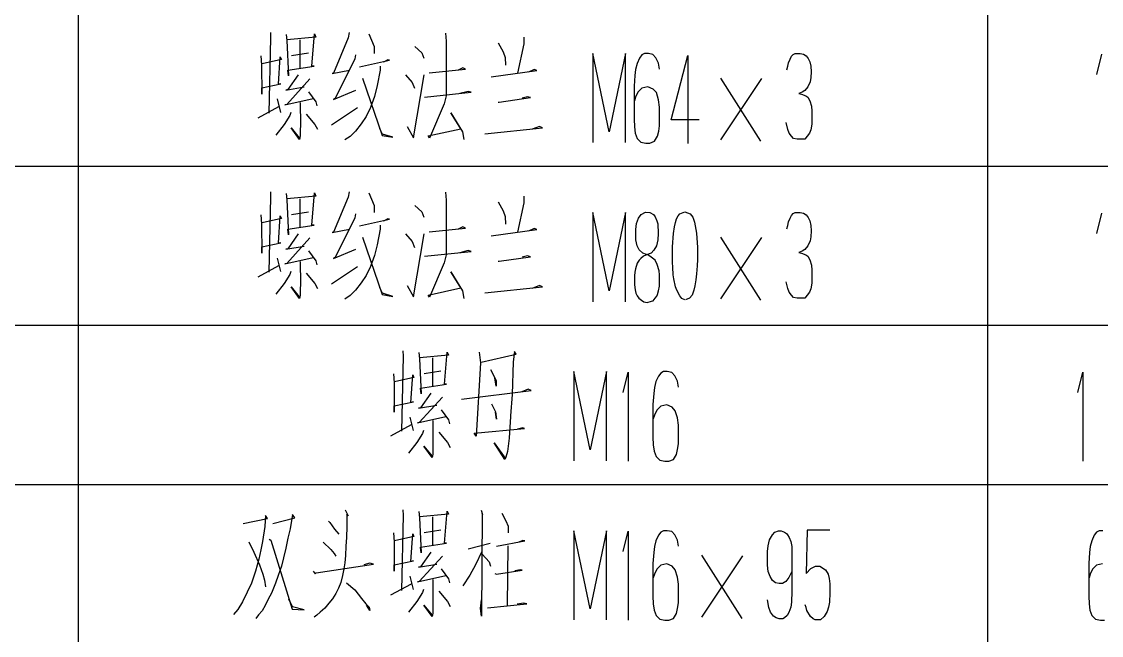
# Model space of a CAD drawing. Extents: x 0 to 8410, y 0 to 11890.
# Drawn here: x 6985 to 7460, y 2833.5 to 3103.7 of the extents above; entities that cross this region are included whole.
import ezdxf

# ---------------------------------------------------------------- set-up
doc = ezdxf.new("R2010")
doc.units = 0
doc.header["$MEASUREMENT"] = 0
doc.layers.add('6', color=7, linetype='Continuous')
doc.layers.add('9', color=7, linetype='Continuous')

# ---------------------------------------------------------------- blocks, each defined once
blk = doc.blocks.new('BLKENT907')
at = {"layer": '9', "color": 2, "linetype": 'Continuous'}
for p, q in [((7127.39, 2888.82), (7128.69, 2886.08)), ((7152.74, 2888.82), (7152.87, 2886.47)), ((7159.67, 2888.04), (7160.06, 2885.29)), ((7171.04, 2874.12), (7172.22, 2888.24)), ((7172.22, 2888.24), (7172.74, 2886.86)), ((7187.12, 2888.63), (7187.78, 2886.67)), ((7082.42, 2882.75), (7093.14, 2884.9)), ((7092.35, 2886.27), (7091.96, 2881.37)), ((7093.14, 2884.9), (7092.35, 2886.27)), ((7095.49, 2882.75), (7105.16, 2885.29)), ((7104.12, 2886.67), (7103.07, 2880.39)), ((7105.16, 2885.29), (7104.12, 2886.67)), ((7120.06, 2883.73), (7120.59, 2883.14)), ((7128.69, 2886.08), (7128.04, 2886.86)), ((7128.04, 2886.86), (7128.04, 2881.37)), ((7152.87, 2886.47), (7152.09, 2853.33)), ((7172.74, 2886.86), (7160.06, 2885.69)), ((7160.06, 2885.29), (7160.72, 2869.8)), ((7165.69, 2885.69), (7165.69, 2873.14)), ((7187.52, 2887.25), (7187.25, 2841.96)), ((7187.78, 2886.67), (7187.52, 2887.25)), ((7196.27, 2887.25), (7197.97, 2883.92)), ((7197.97, 2883.92), (7199.02, 2881.57)), ((7091.96, 2881.37), (7090.91, 2874.9)), ((7103.07, 2880.39), (7102.16, 2876.27)), ((7120.59, 2883.14), (7122.68, 2880.2)), ((7122.68, 2880.2), (7124.51, 2878.04)), ((7128.04, 2881.37), (7127.91, 2876.67)), ((7148.56, 2878.63), (7148.82, 2874.71)), ((7162.03, 2878.82), (7169.48, 2880)), ((7199.02, 2881.57), (7199.02, 2878.63)), ((7235.16, 2845.2), (7227.97, 2879.6)), ((7227.97, 2879.6), (7227.97, 2840.4)), ((7242.35, 2879.6), (7235.16, 2845.2)), ((7242.35, 2840.4), (7242.35, 2879.6)), ((7249.67, 2870.4), (7251.89, 2879.4)), ((7251.89, 2879.4), (7251.89, 2840.2)), ((7266.14, 2879), (7265.1, 2877.6)), ((7267.39, 2879.6), (7266.14, 2879)), ((7269.02, 2879.6), (7267.39, 2879.6)), ((7270.98, 2879.2), (7269.02, 2879.6)), ((7272.29, 2877.8), (7270.98, 2879.2)), ((7315.29, 2877.8), (7316.4, 2879)), ((7316.4, 2879), (7317.91, 2879.6)), ((7317.91, 2879.6), (7319.08, 2879.6)), ((7319.08, 2879.6), (7320.59, 2879)), ((7320.59, 2879), (7321.44, 2878.4)), ((7330.59, 2879.8), (7330.06, 2860.8)), ((7340.52, 2879.8), (7330.59, 2879.8)), ((7457.81, 2879), (7456.76, 2877.6)), ((7459.05, 2879.6), (7457.81, 2879)), ((7460.69, 2879.6), (7459.05, 2879.6)), ((7084.9, 2874.71), (7087.12, 2870.2)), ((7090.91, 2874.9), (7090.26, 2871.18)), ((7093.92, 2875.88), (7094.57, 2875.49)), ((7094.57, 2875.49), (7103.99, 2845.1)), ((7102.16, 2876.27), (7101.24, 2871.96)), ((7117.58, 2874.51), (7120.98, 2871.37)), ((7127.91, 2876.67), (7127.65, 2872.75)), ((7148.82, 2874.71), (7148.95, 2861.76)), ((7157.58, 2877.06), (7149.08, 2875.1)), ((7156.27, 2866.08), (7157.06, 2878.24)), ((7157.06, 2878.24), (7157.58, 2877.06)), ((7160.46, 2872.35), (7171.96, 2874.12)), ((7171.96, 2874.12), (7171.04, 2874.12)), ((7181.5, 2871.57), (7191.18, 2874.12)), ((7193.92, 2872.75), (7206.34, 2875.1)), ((7205.55, 2875.29), (7203.72, 2874.51)), ((7206.34, 2875.1), (7205.55, 2875.29)), ((7264.05, 2875.2), (7263.33, 2872.6)), ((7265.1, 2877.6), (7264.05, 2875.2)), ((7273.46, 2875.4), (7272.29, 2877.8)), ((7273.92, 2872.8), (7273.46, 2875.4)), ((7313.33, 2873), (7314.05, 2875.6)), ((7314.05, 2875.6), (7315.29, 2877.8)), ((7321.44, 2878.4), (7321.89, 2877.8)), ((7321.89, 2877.8), (7322.68, 2876.6)), ((7322.68, 2876.6), (7323.4, 2874.8)), ((7323.4, 2874.8), (7323.79, 2872.6)), ((7455.72, 2875.2), (7455, 2872.6)), ((7456.76, 2877.6), (7455.72, 2875.2)), ((7087.12, 2870.2), (7089.61, 2864.51)), ((7090.26, 2871.18), (7089.35, 2867.06)), ((7101.24, 2871.96), (7100.2, 2867.65)), ((7120.98, 2871.37), (7122.55, 2869.61)), ((7122.55, 2869.61), (7123.2, 2868.43)), ((7127.65, 2872.75), (7127.52, 2868.63)), ((7160.72, 2869.8), (7160.46, 2872.35)), ((7165.03, 2870.2), (7160.46, 2863.73)), ((7187.38, 2870.39), (7184.64, 2864.51)), ((7187.65, 2869.22), (7190.65, 2865.88)), ((7198.89, 2872.94), (7198.63, 2846.67)), ((7263.14, 2870), (7262.74, 2865.2)), ((7263.33, 2872.6), (7263.14, 2870)), ((7313.14, 2870.4), (7313.33, 2873)), ((7313.14, 2867.6), (7313.14, 2870.4)), ((7323.79, 2872.6), (7323.86, 2870.4)), ((7323.86, 2870.4), (7323.86, 2861.2)), ((7454.8, 2870), (7454.41, 2865.2)), ((7455, 2872.6), (7454.8, 2870)), ((7089.35, 2867.06), (7087.91, 2861.76)), ((7089.61, 2864.51), (7091.18, 2860.39)), ((7100.2, 2867.65), (7099.28, 2863.92)), ((7114.57, 2860.98), (7139.8, 2864.9)), ((7127.25, 2865.49), (7126.73, 2862.75)), ((7127.52, 2868.63), (7127.25, 2865.49)), ((7138.23, 2865.29), (7135.49, 2864.51)), ((7139.8, 2864.9), (7138.23, 2865.29)), ((7148.95, 2864.51), (7157.32, 2866.27)), ((7148.95, 2861.76), (7148.95, 2864.51)), ((7157.32, 2866.27), (7156.27, 2866.08)), ((7159.54, 2863.53), (7167.65, 2864.9)), ((7170.13, 2868.43), (7159.93, 2857.25)), ((7184.64, 2864.51), (7182.16, 2860)), ((7190.65, 2865.88), (7191.31, 2863.92)), ((7262.74, 2865.2), (7262.74, 2850.8)), ((7266.14, 2864.4), (7264.44, 2862.6)), ((7268.76, 2865), (7266.14, 2864.4)), ((7271.11, 2864), (7268.76, 2865)), ((7301.9, 2841), (7284.25, 2868.8)), ((7284.25, 2841.6), (7302.29, 2868.6)), ((7313.14, 2864.4), (7313.14, 2867.6)), ((7313.4, 2861.6), (7313.14, 2864.4)), ((7454.41, 2865.2), (7454.41, 2850.8)), ((7457.81, 2864.4), (7456.11, 2862.6)), ((7460.42, 2865), (7457.81, 2864.4)), ((7087.91, 2861.76), (7086.08, 2856.47)), ((7091.18, 2860.39), (7091.83, 2857.84)), ((7097.84, 2859.8), (7096.67, 2856.47)), ((7099.28, 2863.92), (7097.84, 2859.8)), ((7113.27, 2861.76), (7114.18, 2860.59)), ((7114.18, 2860.59), (7114.57, 2860.98)), ((7126.21, 2859.8), (7125.42, 2856.86)), ((7126.73, 2862.75), (7126.21, 2859.8)), ((7155.75, 2859.61), (7157.19, 2853.73)), ((7159.15, 2857.06), (7171.57, 2859.8)), ((7160.46, 2863.73), (7159.54, 2863.53)), ((7169.61, 2862.75), (7172.74, 2858.43)), ((7182.16, 2860), (7179.15, 2855.29)), ((7193.14, 2860.78), (7193.92, 2860.39)), ((7193.92, 2860.39), (7205.16, 2862.16)), ((7204.51, 2862.35), (7201.89, 2861.96)), ((7205.16, 2862.16), (7204.51, 2862.35)), ((7263.33, 2860.4), (7262.88, 2858.8)), ((7264.44, 2862.6), (7263.33, 2860.4)), ((7272.55, 2862.4), (7271.11, 2864)), ((7273.53, 2859.2), (7272.55, 2862.4)), ((7314.31, 2859.4), (7313.4, 2861.6)), ((7323.79, 2861.6), (7322.55, 2859)), ((7323.86, 2861.2), (7323.86, 2853)), ((7330.06, 2860.8), (7332.22, 2863)), ((7332.22, 2863), (7334.18, 2864)), ((7334.18, 2864), (7336.08, 2864)), ((7336.08, 2864), (7338.56, 2862.4)), ((7338.56, 2862.4), (7339.74, 2860.4)), ((7339.74, 2860.4), (7340.2, 2858.6)), ((7455, 2860.4), (7454.54, 2858.8)), ((7456.11, 2862.6), (7455, 2860.4)), ((7086.08, 2856.47), (7084.25, 2852.55)), ((7091.83, 2857.84), (7092.22, 2854.9)), ((7096.67, 2856.47), (7094.97, 2852.16)), ((7125.42, 2856.86), (7124.38, 2854.31)), ((7127.91, 2856.67), (7131.57, 2853.53)), ((7147.38, 2851.37), (7156.54, 2856.27)), ((7159.93, 2857.25), (7159.15, 2857.06)), ((7165.82, 2858.04), (7165.95, 2848.24)), ((7172.74, 2858.43), (7173.27, 2856.67)), ((7273.92, 2856), (7273.53, 2859.2)), ((7273.92, 2850.6), (7273.92, 2856)), ((7315.29, 2857.6), (7314.31, 2859.4)), ((7316.6, 2856.6), (7315.29, 2857.6)), ((7318.3, 2856.4), (7316.6, 2856.6)), ((7319.74, 2856.4), (7318.3, 2856.4)), ((7321.18, 2857.2), (7319.74, 2856.4)), ((7322.55, 2859), (7321.18, 2857.2)), ((7340.2, 2858.6), (7340.46, 2856.2)), ((7340.46, 2856.2), (7340.59, 2852.2)), ((7084.25, 2852.55), (7082.16, 2848.24)), ((7094.97, 2852.16), (7093.4, 2849.41)), ((7123.2, 2851.96), (7121.76, 2849.61)), ((7124.38, 2854.31), (7123.2, 2851.96)), ((7131.57, 2853.53), (7134.44, 2849.8)), ((7161.37, 2852.35), (7158.89, 2848.43)), ((7161.76, 2853.73), (7161.37, 2852.35)), ((7168.56, 2852.94), (7172.35, 2848.43)), ((7262.74, 2850.8), (7262.88, 2847.4)), ((7273.92, 2847.8), (7273.92, 2850.6)), ((7323.86, 2853), (7323.66, 2848.2)), ((7340.59, 2852.2), (7340.39, 2848.2)), ((7454.41, 2850.8), (7454.54, 2847.4)), ((7082.16, 2848.24), (7080.06, 2844.9)), ((7092.09, 2846.67), (7090.78, 2844.31)), ((7093.4, 2849.41), (7092.09, 2846.67)), ((7104.12, 2846.08), (7102.55, 2849.41)), ((7109.35, 2844.71), (7104.12, 2846.08)), ((7118.37, 2845.49), (7116.4, 2843.73)), ((7120.2, 2847.65), (7118.37, 2845.49)), ((7121.76, 2849.61), (7120.2, 2847.65)), ((7134.44, 2849.8), (7136.4, 2847.45)), ((7136.4, 2847.45), (7137.84, 2845.88)), ((7138.23, 2844.51), (7136.67, 2846.86)), ((7137.84, 2845.88), (7138.23, 2844.51)), ((7158.89, 2848.43), (7155.23, 2843.73)), ((7165.55, 2841.76), (7161.89, 2846.86)), ((7161.89, 2846.86), (7165.42, 2842.55)), ((7165.95, 2848.24), (7165.82, 2845.69)), ((7165.82, 2845.69), (7165.82, 2843.33)), ((7172.35, 2848.43), (7173.53, 2846.27)), ((7186.86, 2845.29), (7187.25, 2849.22)), ((7187.25, 2841.96), (7186.86, 2845.29)), ((7190, 2845.69), (7207.25, 2847.45)), ((7205.95, 2847.65), (7202.94, 2847.25)), ((7207.25, 2847.45), (7205.95, 2847.65)), ((7262.88, 2847.4), (7263.27, 2844.6)), ((7273.01, 2843.2), (7273.59, 2845.4)), ((7273.59, 2845.4), (7273.92, 2847.8)), ((7313.66, 2845.8), (7313.14, 2849.2)), ((7314.38, 2843.8), (7313.66, 2845.8)), ((7323.4, 2846), (7322.55, 2843.6)), ((7323.66, 2848.2), (7323.4, 2846)), ((7330.06, 2845.8), (7329.67, 2847)), ((7330.39, 2844.4), (7330.06, 2845.8)), ((7340, 2846), (7339.41, 2844)), ((7340.39, 2848.2), (7340, 2846)), ((7454.54, 2847.4), (7454.93, 2844.6)), ((7080.06, 2844.9), (7078.23, 2842.75)), ((7089.22, 2842.55), (7088.04, 2840.98)), ((7090.78, 2844.31), (7089.22, 2842.55)), ((7103.99, 2845.1), (7109.35, 2844.71)), ((7114.84, 2842.35), (7113.66, 2841.57)), ((7116.4, 2843.73), (7114.84, 2842.35)), ((7165.82, 2843.33), (7165.55, 2841.76)), ((7263.27, 2844.6), (7264.12, 2842.2)), ((7264.12, 2842.2), (7265.69, 2840.6)), ((7265.69, 2840.6), (7267.91, 2840.2)), ((7269.67, 2840.2), (7271.76, 2841)), ((7271.76, 2841), (7273.01, 2843.2)), ((7315.75, 2842), (7314.38, 2843.8)), ((7316.86, 2841.2), (7315.75, 2842)), ((7318.3, 2840.8), (7316.86, 2841.2)), ((7319.87, 2840.8), (7318.3, 2840.8)), ((7320.65, 2841.2), (7319.87, 2840.8)), ((7321.76, 2842.2), (7320.65, 2841.2)), ((7322.55, 2843.6), (7321.76, 2842.2)), ((7331.96, 2841.8), (7330.39, 2844.4)), ((7333.14, 2840.8), (7331.96, 2841.8)), ((7334.12, 2840.4), (7333.14, 2840.8)), ((7338.1, 2841.8), (7336.47, 2840.4)), ((7339.41, 2844), (7338.1, 2841.8)), ((7454.93, 2844.6), (7455.78, 2842.2)), ((7455.78, 2842.2), (7457.35, 2840.6)), ((7457.35, 2840.6), (7459.57, 2840.2)), ((7267.91, 2840.2), (7269.67, 2840.2)), ((7336.47, 2840.4), (7334.12, 2840.4)), ((7459.57, 2840.2), (7461.34, 2840.2))]:
    blk.add_line(p, q, dxfattribs=at)
blk = doc.blocks.new('BLKENT908')
at = {"layer": '9', "color": 2, "linetype": 'Continuous'}
for p, q in [((7152.87, 2956.47), (7152.09, 2923.33)), ((7152.74, 2958.82), (7152.87, 2956.47)), ((7159.67, 2958.04), (7160.06, 2955.29)), ((7172.74, 2956.86), (7160.06, 2955.69)), ((7160.06, 2955.29), (7160.72, 2939.8)), ((7165.69, 2955.69), (7165.69, 2943.14)), ((7171.04, 2944.12), (7172.22, 2958.24)), ((7172.22, 2958.24), (7172.74, 2956.86)), ((7186.21, 2958.24), (7186.86, 2953.53)), ((7187.12, 2953.73), (7202.55, 2957.25)), ((7201.76, 2958.43), (7201.24, 2953.92)), ((7202.55, 2957.25), (7201.76, 2958.43)), ((7162.03, 2948.82), (7169.48, 2950)), ((7186.86, 2953.53), (7184.9, 2921.18)), ((7191.31, 2950.59), (7193.79, 2945.69)), ((7201.24, 2953.92), (7200.72, 2939.61)), ((7148.56, 2948.63), (7148.82, 2944.71)), ((7157.58, 2947.06), (7149.08, 2945.1)), ((7156.27, 2936.08), (7157.06, 2948.24)), ((7157.06, 2948.24), (7157.58, 2947.06)), ((7193.79, 2943.14), (7193.14, 2946.67)), ((7193.79, 2945.69), (7193.79, 2943.14)), ((7235.16, 2915.2), (7227.97, 2949.6)), ((7227.97, 2949.6), (7227.97, 2910.4)), ((7242.35, 2949.6), (7235.16, 2915.2)), ((7242.35, 2910.4), (7242.35, 2949.6)), ((7249.67, 2940.4), (7251.89, 2949.4)), ((7251.89, 2949.4), (7251.89, 2910.2)), ((7264.05, 2945.2), (7263.33, 2942.6)), ((7265.1, 2947.6), (7264.05, 2945.2)), ((7266.14, 2949), (7265.1, 2947.6)), ((7267.39, 2949.6), (7266.14, 2949)), ((7269.02, 2949.6), (7267.39, 2949.6)), ((7270.98, 2949.2), (7269.02, 2949.6)), ((7272.29, 2947.8), (7270.98, 2949.2)), ((7273.46, 2945.4), (7272.29, 2947.8)), ((7273.92, 2942.8), (7273.46, 2945.4)), ((7449.67, 2940.4), (7451.89, 2949.4)), ((7451.89, 2949.4), (7451.89, 2910.2)), ((7148.82, 2944.71), (7148.95, 2931.76)), ((7160.46, 2942.35), (7171.96, 2944.12)), ((7160.72, 2939.8), (7160.46, 2942.35)), ((7171.96, 2944.12), (7171.04, 2944.12)), ((7178.5, 2937.45), (7209.08, 2941.37)), ((7207.78, 2941.96), (7205.03, 2940.78)), ((7209.08, 2941.37), (7207.78, 2941.96)), ((7263.33, 2942.6), (7263.14, 2940)), ((7148.95, 2934.51), (7157.32, 2936.27)), ((7157.32, 2936.27), (7156.27, 2936.08)), ((7170.13, 2938.43), (7159.93, 2927.25)), ((7165.03, 2940.2), (7160.46, 2933.73)), ((7200.72, 2939.61), (7200.06, 2930.2)), ((7263.14, 2940), (7262.74, 2935.2)), ((7148.95, 2931.76), (7148.95, 2934.51)), ((7159.54, 2933.53), (7167.65, 2934.9)), ((7160.46, 2933.73), (7159.54, 2933.53)), ((7169.61, 2932.75), (7172.74, 2928.43)), ((7191.7, 2935.49), (7193.53, 2931.96)), ((7193.92, 2928.63), (7193.4, 2931.76)), ((7193.53, 2931.96), (7193.92, 2928.63)), ((7262.74, 2935.2), (7262.74, 2920.8)), ((7264.44, 2932.6), (7263.33, 2930.4)), ((7266.14, 2934.4), (7264.44, 2932.6)), ((7268.76, 2935), (7266.14, 2934.4)), ((7271.11, 2934), (7268.76, 2935)), ((7272.55, 2932.4), (7271.11, 2934)), ((7273.53, 2929.2), (7272.55, 2932.4)), ((7147.38, 2921.37), (7156.54, 2926.27)), ((7155.75, 2929.61), (7157.19, 2923.73)), ((7159.15, 2927.06), (7171.57, 2929.8)), ((7159.93, 2927.25), (7159.15, 2927.06)), ((7165.82, 2928.04), (7165.95, 2918.24)), ((7172.74, 2928.43), (7173.27, 2926.67)), ((7200.06, 2929.8), (7199.54, 2920.39)), ((7200.06, 2930.2), (7200.06, 2929.8)), ((7263.33, 2930.4), (7262.88, 2928.8)), ((7273.92, 2926), (7273.53, 2929.2)), ((7161.37, 2922.35), (7158.89, 2918.43)), ((7161.76, 2923.73), (7161.37, 2922.35)), ((7168.56, 2922.94), (7172.35, 2918.43)), ((7184.12, 2922.55), (7206.21, 2924.51)), ((7184.9, 2921.18), (7184.12, 2922.55)), ((7205.55, 2924.9), (7203.07, 2924.31)), ((7206.21, 2924.51), (7205.55, 2924.9)), ((7273.92, 2920.6), (7273.92, 2926)), ((7158.89, 2918.43), (7155.23, 2913.73)), ((7165.55, 2911.76), (7161.89, 2916.86)), ((7161.89, 2916.86), (7165.42, 2912.55)), ((7165.95, 2918.24), (7165.82, 2915.69)), ((7172.35, 2918.43), (7173.53, 2916.27)), ((7197.58, 2910.98), (7192.87, 2918.24)), ((7192.87, 2918.24), (7197.71, 2911.57)), ((7199.54, 2920.39), (7198.76, 2914.51)), ((7262.74, 2920.8), (7262.88, 2917.4)), ((7262.88, 2917.4), (7263.27, 2914.6)), ((7273.59, 2915.4), (7273.92, 2917.8)), ((7273.92, 2917.8), (7273.92, 2920.6)), ((7165.82, 2913.33), (7165.55, 2911.76)), ((7165.82, 2915.69), (7165.82, 2913.33)), ((7197.97, 2911.96), (7197.58, 2910.98)), ((7198.76, 2914.51), (7197.97, 2911.96)), ((7263.27, 2914.6), (7264.12, 2912.2)), ((7264.12, 2912.2), (7265.69, 2910.6)), ((7271.76, 2911), (7273.01, 2913.2)), ((7273.01, 2913.2), (7273.59, 2915.4)), ((7265.69, 2910.6), (7267.91, 2910.2)), ((7267.91, 2910.2), (7269.67, 2910.2)), ((7269.67, 2910.2), (7271.76, 2911))]:
    blk.add_line(p, q, dxfattribs=at)
blk = doc.blocks.new('BLKENT909')
at = {"layer": '9', "color": 2, "linetype": 'Continuous'}
for p, q in [((7094.54, 3026.47), (7093.76, 2993.33)), ((7094.41, 3028.82), (7094.54, 3026.47)), ((7101.34, 3028.04), (7101.73, 3025.29)), ((7114.41, 3026.86), (7101.73, 3025.69)), ((7112.71, 3014.12), (7113.89, 3028.24)), ((7113.89, 3028.24), (7114.41, 3026.86)), ((7128.66, 3026.47), (7122.25, 3010.98)), ((7129.05, 3028.82), (7128.66, 3026.47)), ((7137.81, 3028.24), (7140.03, 3022.75)), ((7171.41, 3028.63), (7171.8, 3025.1)), ((7205.91, 3026.86), (7205.91, 3023.92)), ((7101.73, 3025.29), (7102.39, 3009.8)), ((7107.35, 3025.69), (7107.35, 3013.14)), ((7140.03, 3022.75), (7140.03, 3019.61)), ((7157.94, 3022.75), (7161.08, 3020)), ((7171.8, 3025.1), (7171.8, 3000.98)), ((7194.67, 3024.31), (7196.76, 3020.39)), ((7205.91, 3023.92), (7203.17, 3010.98)), ((7090.23, 3018.63), (7090.49, 3014.71)), ((7099.25, 3017.06), (7090.75, 3015.1)), ((7097.94, 3006.08), (7098.73, 3018.24)), ((7098.73, 3018.24), (7099.25, 3017.06)), ((7103.69, 3018.82), (7111.14, 3020)), ((7131.54, 3017.25), (7122.91, 2999.8)), ((7131.93, 3019.02), (7131.54, 3017.25)), ((7133.63, 3013.73), (7146.83, 3016.67)), ((7146.05, 3016.86), (7144.22, 3015.88)), ((7146.83, 3016.67), (7146.05, 3016.86)), ((7161.08, 3020), (7161.99, 3017.65)), ((7196.76, 3020.39), (7197.68, 3017.84)), ((7197.68, 3017.84), (7197.81, 3014.51)), ((7243.5, 2985.2), (7236.31, 3019.6)), ((7236.31, 3019.6), (7236.31, 2980.4)), ((7250.69, 3019.6), (7243.5, 2985.2)), ((7250.69, 2980.4), (7250.69, 3019.6)), ((7255.46, 3014.8), (7256.37, 3017.2)), ((7256.37, 3017.2), (7257.55, 3018.8)), ((7257.55, 3018.8), (7259.38, 3019.8)), ((7259.38, 3019.8), (7261.34, 3019.6)), ((7261.34, 3019.6), (7262.97, 3018.8)), ((7262.97, 3018.8), (7263.76, 3017.8)), ((7263.76, 3017.8), (7264.48, 3016)), ((7272.65, 3015.2), (7273.1, 3016.8)), ((7273.1, 3016.8), (7273.82, 3018.2)), ((7273.82, 3018.2), (7274.48, 3019)), ((7274.48, 3019), (7276.7, 3020)), ((7276.7, 3020), (7279.05, 3019)), ((7279.05, 3019), (7280.23, 3017.6)), ((7280.23, 3017.6), (7280.95, 3015.4)), ((7322.39, 3015.6), (7323.04, 3017.2)), ((7323.04, 3017.2), (7323.63, 3018.4)), ((7323.63, 3018.4), (7324.41, 3019.2)), ((7324.41, 3019.2), (7325.33, 3019.6)), ((7325.33, 3019.6), (7327.55, 3019.6)), ((7327.55, 3019.6), (7328.92, 3019.4)), ((7328.92, 3019.4), (7330.1, 3018.6)), ((7330.1, 3018.6), (7331.01, 3017.4)), ((7331.01, 3017.4), (7331.67, 3016)), ((7458.01, 3010.4), (7460.23, 3019.4)), ((7090.49, 3014.71), (7090.62, 3001.76)), ((7102.12, 3012.35), (7113.63, 3014.12)), ((7102.39, 3009.8), (7102.12, 3012.35)), ((7113.63, 3014.12), (7112.71, 3014.12)), ((7121.6, 3010.78), (7129.18, 3012.35)), ((7142.78, 3012.35), (7141.47, 3005.49)), ((7142.65, 3014.12), (7142.78, 3012.35)), ((7164.22, 3011.18), (7180.29, 3012.75)), ((7179.12, 3013.33), (7177.03, 3012.35)), ((7180.29, 3012.75), (7179.12, 3013.33)), ((7191.54, 3009.41), (7211.67, 3012.16)), ((7210.49, 3012.55), (7208.01, 3011.37)), ((7211.67, 3012.16), (7210.49, 3012.55)), ((7255.13, 3012.2), (7255.46, 3014.8)), ((7255.13, 3010.8), (7255.13, 3012.2)), ((7264.48, 3016), (7264.8, 3014.6)), ((7264.8, 3014.6), (7265, 3010.4)), ((7271.73, 3010.4), (7272.19, 3013.4)), ((7272.19, 3013.4), (7272.65, 3015.2)), ((7280.95, 3015.4), (7281.86, 3010.6)), ((7321.6, 3012.4), (7321.99, 3014)), ((7321.99, 3014), (7322.39, 3015.6)), ((7331.67, 3016), (7332.12, 3014)), ((7332.12, 3014), (7332.32, 3011.6)), ((7332.32, 3011.6), (7332.12, 3009)), ((7111.8, 3008.43), (7101.6, 2997.25)), ((7106.7, 3010.2), (7102.12, 3003.73)), ((7122.25, 3010.98), (7121.6, 3010.78)), ((7134.93, 3008.82), (7143.56, 2983.53)), ((7153.89, 3010.2), (7156.76, 3006.86)), ((7156.76, 3006.86), (7157.81, 3004.31)), ((7157.42, 2982.55), (7162.12, 3010.2)), ((7255.26, 3007.6), (7255.13, 3010.8)), ((7255.78, 3005), (7255.26, 3007.6)), ((7264.8, 3007.6), (7264.22, 3005)), ((7265, 3010.4), (7264.8, 3007.6)), ((7271.34, 3004.6), (7271.73, 3010.4)), ((7281.86, 3010.6), (7282.25, 3004.2)), ((7310.23, 2981), (7292.58, 3008.8)), ((7292.58, 2981.6), (7310.62, 3008.6)), ((7331.86, 3007.2), (7330.82, 3005)), ((7332.12, 3009), (7331.86, 3007.2)), ((7090.62, 3004.51), (7098.99, 3006.27)), ((7090.62, 3001.76), (7090.62, 3004.51)), ((7098.99, 3006.27), (7097.94, 3006.08)), ((7101.21, 3003.53), (7109.31, 3004.9)), ((7102.12, 3003.73), (7101.21, 3003.53)), ((7111.27, 3002.75), (7114.41, 2998.43)), ((7122.25, 2999.41), (7132.06, 3003.53)), ((7141.47, 3005.49), (7140.16, 3000.78)), ((7162.25, 3000.39), (7182.78, 3002.55)), ((7181.47, 3002.94), (7177.81, 3001.96)), ((7182.78, 3002.55), (7181.47, 3002.94)), ((7256.7, 3003.2), (7255.78, 3005)), ((7258.2, 3001.8), (7256.7, 3003.2)), ((7263.17, 3003), (7261.93, 3001.8)), ((7264.22, 3005), (7263.17, 3003)), ((7271.34, 2997.6), (7271.34, 3004.6)), ((7282.25, 3004.2), (7282.25, 2999)), ((7328.33, 3002.6), (7326.9, 3002)), ((7329.51, 3003.4), (7328.33, 3002.6)), ((7330.82, 3005), (7329.51, 3003.4)), ((7097.42, 2999.61), (7098.86, 2993.73)), ((7100.82, 2997.06), (7113.24, 2999.8)), ((7107.48, 2998.04), (7107.61, 2988.24)), ((7114.41, 2998.43), (7114.93, 2996.67)), ((7122.91, 2999.8), (7122.25, 2999.41)), ((7140.16, 3000.78), (7138.46, 2995.88)), ((7170.88, 2997.45), (7164.48, 2982.35)), ((7171.8, 3000.98), (7170.88, 2997.45)), ((7194.67, 2998.24), (7195.06, 2998.24)), ((7195.06, 2998.24), (7208.79, 3000.2)), ((7207.48, 3000.59), (7205.26, 3000)), ((7208.79, 3000.2), (7207.48, 3000.59)), ((7255.78, 2997.4), (7255.06, 2994.8)), ((7256.7, 2998.6), (7255.78, 2997.4)), ((7257.35, 2999.4), (7256.7, 2998.6)), ((7258.59, 3000.4), (7257.35, 2999.4)), ((7259.9, 3001.2), (7258.2, 3001.8)), ((7261.01, 3001.4), (7258.59, 3000.4)), ((7262.58, 2999.6), (7260.36, 3001.2)), ((7261.93, 3001.8), (7261.01, 3001.4)), ((7263.76, 2998.6), (7262.58, 2999.6)), ((7264.54, 2996.8), (7263.76, 2998.6)), ((7271.41, 2995.6), (7271.34, 2997.6)), ((7282.25, 2999), (7282.19, 2996.2)), ((7326.9, 3002), (7328.07, 3001.8)), ((7328.07, 3001.8), (7329.97, 3001)), ((7329.97, 3001), (7330.88, 3000.4)), ((7330.88, 3000.4), (7331.73, 2998.8)), ((7331.73, 2998.8), (7332.45, 2996.4)), ((7089.05, 2991.37), (7098.2, 2996.27)), ((7101.6, 2997.25), (7100.82, 2997.06)), ((7103.43, 2993.73), (7103.04, 2992.35)), ((7110.23, 2992.94), (7114.02, 2988.43)), ((7121.34, 2988.24), (7132.71, 2995.88)), ((7138.46, 2995.88), (7136.63, 2991.96)), ((7178.2, 2986.47), (7173.76, 2993.53)), ((7173.76, 2993.53), (7178.99, 2985.1)), ((7254.74, 2993.4), (7254.54, 2991.8)), ((7255.06, 2994.8), (7254.74, 2993.4)), ((7265.46, 2994), (7264.54, 2996.8)), ((7265.59, 2992.2), (7265.46, 2994)), ((7271.54, 2992.2), (7271.41, 2995.6)), ((7281.93, 2992.6), (7281.6, 2990)), ((7282.19, 2996.2), (7281.93, 2992.6)), ((7332.45, 2996.4), (7332.65, 2994.2)), ((7332.65, 2994.2), (7332.65, 2990.4)), ((7100.56, 2988.43), (7096.9, 2983.73)), ((7103.04, 2992.35), (7100.56, 2988.43)), ((7107.61, 2988.24), (7107.48, 2985.69)), ((7114.02, 2988.43), (7115.2, 2986.27)), ((7134.41, 2988.63), (7131.93, 2985.49)), ((7136.63, 2991.96), (7134.41, 2988.63)), ((7254.54, 2991.8), (7254.54, 2990)), ((7254.54, 2990), (7254.61, 2987.8)), ((7254.61, 2987.8), (7254.87, 2985.6)), ((7265.59, 2989.6), (7265.59, 2992.2)), ((7265.59, 2987.2), (7265.59, 2989.6)), ((7271.86, 2990.4), (7271.54, 2992.2)), ((7272.65, 2987), (7271.86, 2990.4)), ((7281.6, 2990), (7281.21, 2987.4)), ((7321.99, 2986.2), (7321.34, 2989.2)), ((7332.58, 2988.6), (7332.12, 2986)), ((7332.65, 2990.4), (7332.58, 2988.6)), ((7107.22, 2981.76), (7103.56, 2986.86)), ((7103.56, 2986.86), (7107.09, 2982.55)), ((7107.48, 2983.33), (7107.22, 2981.76)), ((7107.48, 2985.69), (7107.48, 2983.33)), ((7129.58, 2983.14), (7127.22, 2981.57)), ((7131.93, 2985.49), (7129.58, 2983.14)), ((7143.82, 2984.12), (7142.52, 2986.47)), ((7143.56, 2983.53), (7148.27, 2982.75)), ((7148.27, 2982.75), (7143.82, 2984.12)), ((7154.54, 2987.45), (7157.42, 2982.55)), ((7163.82, 2983.33), (7178.2, 2986.47)), ((7164.48, 2982.35), (7163.82, 2983.33)), ((7178.99, 2985.1), (7179.51, 2981.76)), ((7188.79, 2984.31), (7214.15, 2986.86)), ((7212.84, 2987.45), (7209.57, 2986.27)), ((7214.15, 2986.86), (7212.84, 2987.45)), ((7254.87, 2985.6), (7255.26, 2984.2)), ((7255.26, 2984.2), (7255.72, 2983)), ((7264.41, 2982.8), (7264.74, 2983.6)), ((7264.74, 2983.6), (7265.2, 2985.2)), ((7265.2, 2985.2), (7265.59, 2987.2)), ((7273.17, 2985.4), (7272.65, 2987)), ((7274.48, 2983), (7273.17, 2985.4)), ((7279.9, 2983.2), (7278.79, 2982)), ((7280.69, 2985.4), (7279.9, 2983.2)), ((7281.21, 2987.4), (7280.69, 2985.4)), ((7322.65, 2984.6), (7321.99, 2986.2)), ((7323.63, 2983.2), (7322.65, 2984.6)), ((7324.61, 2982.2), (7323.63, 2983.2)), ((7330.62, 2983.2), (7329.51, 2982)), ((7331.54, 2984.6), (7330.62, 2983.2)), ((7332.12, 2986), (7331.54, 2984.6)), ((7255.72, 2983), (7256.5, 2982)), ((7256.5, 2982), (7257.61, 2981)), ((7257.61, 2981), (7258.72, 2980.4)), ((7258.72, 2980.4), (7260.23, 2980)), ((7260.23, 2980), (7262.06, 2980.6)), ((7262.06, 2980.6), (7262.78, 2980.8)), ((7262.78, 2980.8), (7263.76, 2982)), ((7263.76, 2982), (7264.41, 2982.8)), ((7275.46, 2981.8), (7274.48, 2983)), ((7276.76, 2981.2), (7275.46, 2981.8)), ((7278.79, 2982), (7277.03, 2981.2)), ((7326.11, 2982), (7324.61, 2982.2)), ((7329.51, 2982), (7326.11, 2982))]:
    blk.add_line(p, q, dxfattribs=at)
blk = doc.blocks.new('BLKENT910')
at = {"layer": '9', "color": 2, "linetype": 'Continuous'}
for p, q in [((7094.41, 3098.82), (7094.54, 3096.47)), ((7101.34, 3098.04), (7101.73, 3095.29)), ((7112.71, 3084.12), (7113.89, 3098.24)), ((7113.89, 3098.24), (7114.41, 3096.86)), ((7129.05, 3098.82), (7128.66, 3096.47)), ((7137.81, 3098.24), (7140.03, 3092.75)), ((7171.41, 3098.63), (7171.8, 3095.1)), ((7094.54, 3096.47), (7093.76, 3063.33)), ((7114.41, 3096.86), (7101.73, 3095.69)), ((7101.73, 3095.29), (7102.39, 3079.8)), ((7107.35, 3095.69), (7107.35, 3083.14)), ((7128.66, 3096.47), (7122.25, 3080.98)), ((7140.03, 3092.75), (7140.03, 3089.61)), ((7157.94, 3092.75), (7161.08, 3090)), ((7171.8, 3095.1), (7171.8, 3070.98)), ((7194.67, 3094.31), (7196.76, 3090.39)), ((7205.91, 3093.92), (7203.17, 3080.98)), ((7205.91, 3096.86), (7205.91, 3093.92)), ((7090.23, 3088.63), (7090.49, 3084.71)), ((7097.94, 3076.08), (7098.73, 3088.24)), ((7098.73, 3088.24), (7099.25, 3087.06)), ((7103.69, 3088.82), (7111.14, 3090)), ((7131.93, 3089.02), (7131.54, 3087.25)), ((7161.08, 3090), (7161.99, 3087.65)), ((7196.76, 3090.39), (7197.68, 3087.84)), ((7197.68, 3087.84), (7197.81, 3084.51)), ((7243.5, 3055.2), (7236.31, 3089.6)), ((7236.31, 3089.6), (7236.31, 3050.4)), ((7250.69, 3089.6), (7243.5, 3055.2)), ((7250.69, 3050.4), (7250.69, 3089.6)), ((7256.76, 3087.6), (7255.72, 3085.2)), ((7257.81, 3089), (7256.76, 3087.6)), ((7259.05, 3089.6), (7257.81, 3089)), ((7260.69, 3089.6), (7259.05, 3089.6)), ((7262.65, 3089.2), (7260.69, 3089.6)), ((7263.95, 3087.8), (7262.65, 3089.2)), ((7265.13, 3085.4), (7263.95, 3087.8)), ((7270.75, 3060.4), (7278.07, 3088.8)), ((7278.07, 3088.8), (7278.07, 3050)), ((7323.04, 3087.2), (7323.63, 3088.4)), ((7323.63, 3088.4), (7324.41, 3089.2)), ((7324.41, 3089.2), (7325.33, 3089.6)), ((7325.33, 3089.6), (7327.55, 3089.6)), ((7327.55, 3089.6), (7328.92, 3089.4)), ((7328.92, 3089.4), (7330.1, 3088.6)), ((7330.1, 3088.6), (7331.01, 3087.4)), ((7458.01, 3080.4), (7460.23, 3089.4)), ((7090.49, 3084.71), (7090.62, 3071.76)), ((7099.25, 3087.06), (7090.75, 3085.1)), ((7102.12, 3082.35), (7113.63, 3084.12)), ((7113.63, 3084.12), (7112.71, 3084.12)), ((7131.54, 3087.25), (7122.91, 3069.8)), ((7133.63, 3083.73), (7146.83, 3086.67)), ((7142.65, 3084.12), (7142.78, 3082.35)), ((7146.05, 3086.86), (7144.22, 3085.88)), ((7146.83, 3086.67), (7146.05, 3086.86)), ((7179.12, 3083.33), (7177.03, 3082.35)), ((7180.29, 3082.75), (7179.12, 3083.33)), ((7255.72, 3085.2), (7255, 3082.6)), ((7265.59, 3082.8), (7265.13, 3085.4)), ((7321.6, 3082.4), (7321.99, 3084)), ((7321.99, 3084), (7322.39, 3085.6)), ((7322.39, 3085.6), (7323.04, 3087.2)), ((7331.01, 3087.4), (7331.67, 3086)), ((7331.67, 3086), (7332.12, 3084)), ((7332.12, 3084), (7332.32, 3081.6)), ((7111.8, 3078.43), (7101.6, 3067.25)), ((7102.39, 3079.8), (7102.12, 3082.35)), ((7106.7, 3080.2), (7102.12, 3073.73)), ((7121.6, 3080.78), (7129.18, 3082.35)), ((7122.25, 3080.98), (7121.6, 3080.78)), ((7134.93, 3078.82), (7143.56, 3053.53)), ((7142.78, 3082.35), (7141.47, 3075.49)), ((7153.89, 3080.2), (7156.76, 3076.86)), ((7157.42, 3052.55), (7162.12, 3080.2)), ((7164.22, 3081.18), (7180.29, 3082.75)), ((7191.54, 3079.41), (7211.67, 3082.16)), ((7210.49, 3082.55), (7208.01, 3081.37)), ((7211.67, 3082.16), (7210.49, 3082.55)), ((7254.8, 3080), (7254.41, 3075.2)), ((7255, 3082.6), (7254.8, 3080)), ((7310.23, 3051), (7292.58, 3078.8)), ((7292.58, 3051.6), (7310.62, 3078.6)), ((7332.12, 3079), (7331.86, 3077.2)), ((7332.32, 3081.6), (7332.12, 3079)), ((7090.62, 3074.51), (7098.99, 3076.27)), ((7090.62, 3071.76), (7090.62, 3074.51)), ((7098.99, 3076.27), (7097.94, 3076.08)), ((7101.21, 3073.53), (7109.31, 3074.9)), ((7102.12, 3073.73), (7101.21, 3073.53)), ((7122.25, 3069.41), (7132.06, 3073.53)), ((7141.47, 3075.49), (7140.16, 3070.78)), ((7156.76, 3076.86), (7157.81, 3074.31)), ((7254.41, 3075.2), (7254.41, 3060.8)), ((7257.81, 3074.4), (7256.11, 3072.6)), ((7260.42, 3075), (7257.81, 3074.4)), ((7262.78, 3074), (7260.42, 3075)), ((7264.22, 3072.4), (7262.78, 3074)), ((7329.51, 3073.4), (7328.33, 3072.6)), ((7330.82, 3075), (7329.51, 3073.4)), ((7331.86, 3077.2), (7330.82, 3075)), ((7097.42, 3069.61), (7098.86, 3063.73)), ((7100.82, 3067.06), (7113.24, 3069.8)), ((7111.27, 3072.75), (7114.41, 3068.43)), ((7122.91, 3069.8), (7122.25, 3069.41)), ((7140.16, 3070.78), (7138.46, 3065.88)), ((7162.25, 3070.39), (7182.78, 3072.55)), ((7171.8, 3070.98), (7170.88, 3067.45)), ((7181.47, 3072.94), (7177.81, 3071.96)), ((7182.78, 3072.55), (7181.47, 3072.94)), ((7195.06, 3068.24), (7208.79, 3070.2)), ((7207.48, 3070.59), (7205.26, 3070)), ((7208.79, 3070.2), (7207.48, 3070.59)), ((7255, 3070.4), (7254.54, 3068.8)), ((7256.11, 3072.6), (7255, 3070.4)), ((7265.2, 3069.2), (7264.22, 3072.4)), ((7265.59, 3066), (7265.2, 3069.2)), ((7328.33, 3072.6), (7326.9, 3072)), ((7326.9, 3072), (7328.07, 3071.8)), ((7328.07, 3071.8), (7329.97, 3071)), ((7329.97, 3071), (7330.88, 3070.4)), ((7330.88, 3070.4), (7331.73, 3068.8)), ((7331.73, 3068.8), (7332.45, 3066.4)), ((7089.05, 3061.37), (7098.2, 3066.27)), ((7101.6, 3067.25), (7100.82, 3067.06)), ((7107.48, 3068.04), (7107.61, 3058.24)), ((7114.41, 3068.43), (7114.93, 3066.67)), ((7121.34, 3058.24), (7132.71, 3065.88)), ((7138.46, 3065.88), (7136.63, 3061.96)), ((7170.88, 3067.45), (7164.48, 3052.35)), ((7194.67, 3068.24), (7195.06, 3068.24)), ((7265.59, 3060.6), (7265.59, 3066)), ((7332.45, 3066.4), (7332.65, 3064.2)), ((7332.65, 3064.2), (7332.65, 3060.4)), ((7103.04, 3062.35), (7100.56, 3058.43)), ((7103.43, 3063.73), (7103.04, 3062.35)), ((7110.23, 3062.94), (7114.02, 3058.43)), ((7136.63, 3061.96), (7134.41, 3058.63)), ((7178.2, 3056.47), (7173.76, 3063.53)), ((7173.76, 3063.53), (7178.99, 3055.1)), ((7254.41, 3060.8), (7254.54, 3057.4)), ((7265.59, 3057.8), (7265.59, 3060.6)), ((7283.1, 3060.4), (7270.75, 3060.4)), ((7321.99, 3056.2), (7321.34, 3059.2)), ((7332.65, 3060.4), (7332.58, 3058.6)), ((7100.56, 3058.43), (7096.9, 3053.73)), ((7107.22, 3051.76), (7103.56, 3056.86)), ((7103.56, 3056.86), (7107.09, 3052.55)), ((7107.61, 3058.24), (7107.48, 3055.69)), ((7107.48, 3055.69), (7107.48, 3053.33)), ((7114.02, 3058.43), (7115.2, 3056.27)), ((7131.93, 3055.49), (7129.58, 3053.14)), ((7134.41, 3058.63), (7131.93, 3055.49)), ((7143.82, 3054.12), (7142.52, 3056.47)), ((7154.54, 3057.45), (7157.42, 3052.55)), ((7163.82, 3053.33), (7178.2, 3056.47)), ((7178.99, 3055.1), (7179.51, 3051.76)), ((7188.79, 3054.31), (7214.15, 3056.86)), ((7212.84, 3057.45), (7209.57, 3056.27)), ((7214.15, 3056.86), (7212.84, 3057.45)), ((7254.54, 3057.4), (7254.93, 3054.6)), ((7254.93, 3054.6), (7255.78, 3052.2)), ((7264.67, 3053.2), (7265.26, 3055.4)), ((7265.26, 3055.4), (7265.59, 3057.8)), ((7322.65, 3054.6), (7321.99, 3056.2)), ((7323.63, 3053.2), (7322.65, 3054.6)), ((7331.54, 3054.6), (7330.62, 3053.2)), ((7332.12, 3056), (7331.54, 3054.6)), ((7332.58, 3058.6), (7332.12, 3056)), ((7107.48, 3053.33), (7107.22, 3051.76)), ((7129.58, 3053.14), (7127.22, 3051.57)), ((7143.56, 3053.53), (7148.27, 3052.75)), ((7148.27, 3052.75), (7143.82, 3054.12)), ((7164.48, 3052.35), (7163.82, 3053.33)), ((7255.78, 3052.2), (7257.35, 3050.6)), ((7257.35, 3050.6), (7259.57, 3050.2)), ((7259.57, 3050.2), (7261.34, 3050.2)), ((7261.34, 3050.2), (7263.43, 3051)), ((7263.43, 3051), (7264.67, 3053.2)), ((7324.61, 3052.2), (7323.63, 3053.2)), ((7326.11, 3052), (7324.61, 3052.2)), ((7329.51, 3052), (7326.11, 3052)), ((7330.62, 3053.2), (7329.51, 3052))]:
    blk.add_line(p, q, dxfattribs=at)
blk = doc.blocks.new('BLKENT877')
at = {"layer": '9'}
for name in ['BLKENT910', 'BLKENT909', 'BLKENT908', 'BLKENT907']:
    blk.add_blockref(name, (0, 0), dxfattribs=at)
blk = doc.blocks.new('BLKENT829')
at = {"layer": '9', "color": 1, "linetype": 'Continuous'}
for p, q in [((7010, 700), (7010, 3320)), ((7410, 700), (7410, 3320)), ((6510, 3040), (8310, 3040)), ((6510, 2970), (8310, 2970)), ((6510, 2900), (8310, 2900))]:
    blk.add_line(p, q, dxfattribs=at)
at = {"layer": '9'}
blk.add_blockref('BLKENT877', (0, 0), dxfattribs=at)

msp = doc.modelspace()

# ---------------------------------------------------------------- block references
at = {"layer": '6'}
msp.add_blockref('BLKENT829', (0, 0), dxfattribs=at)

doc.saveas('drawing.dxf')
